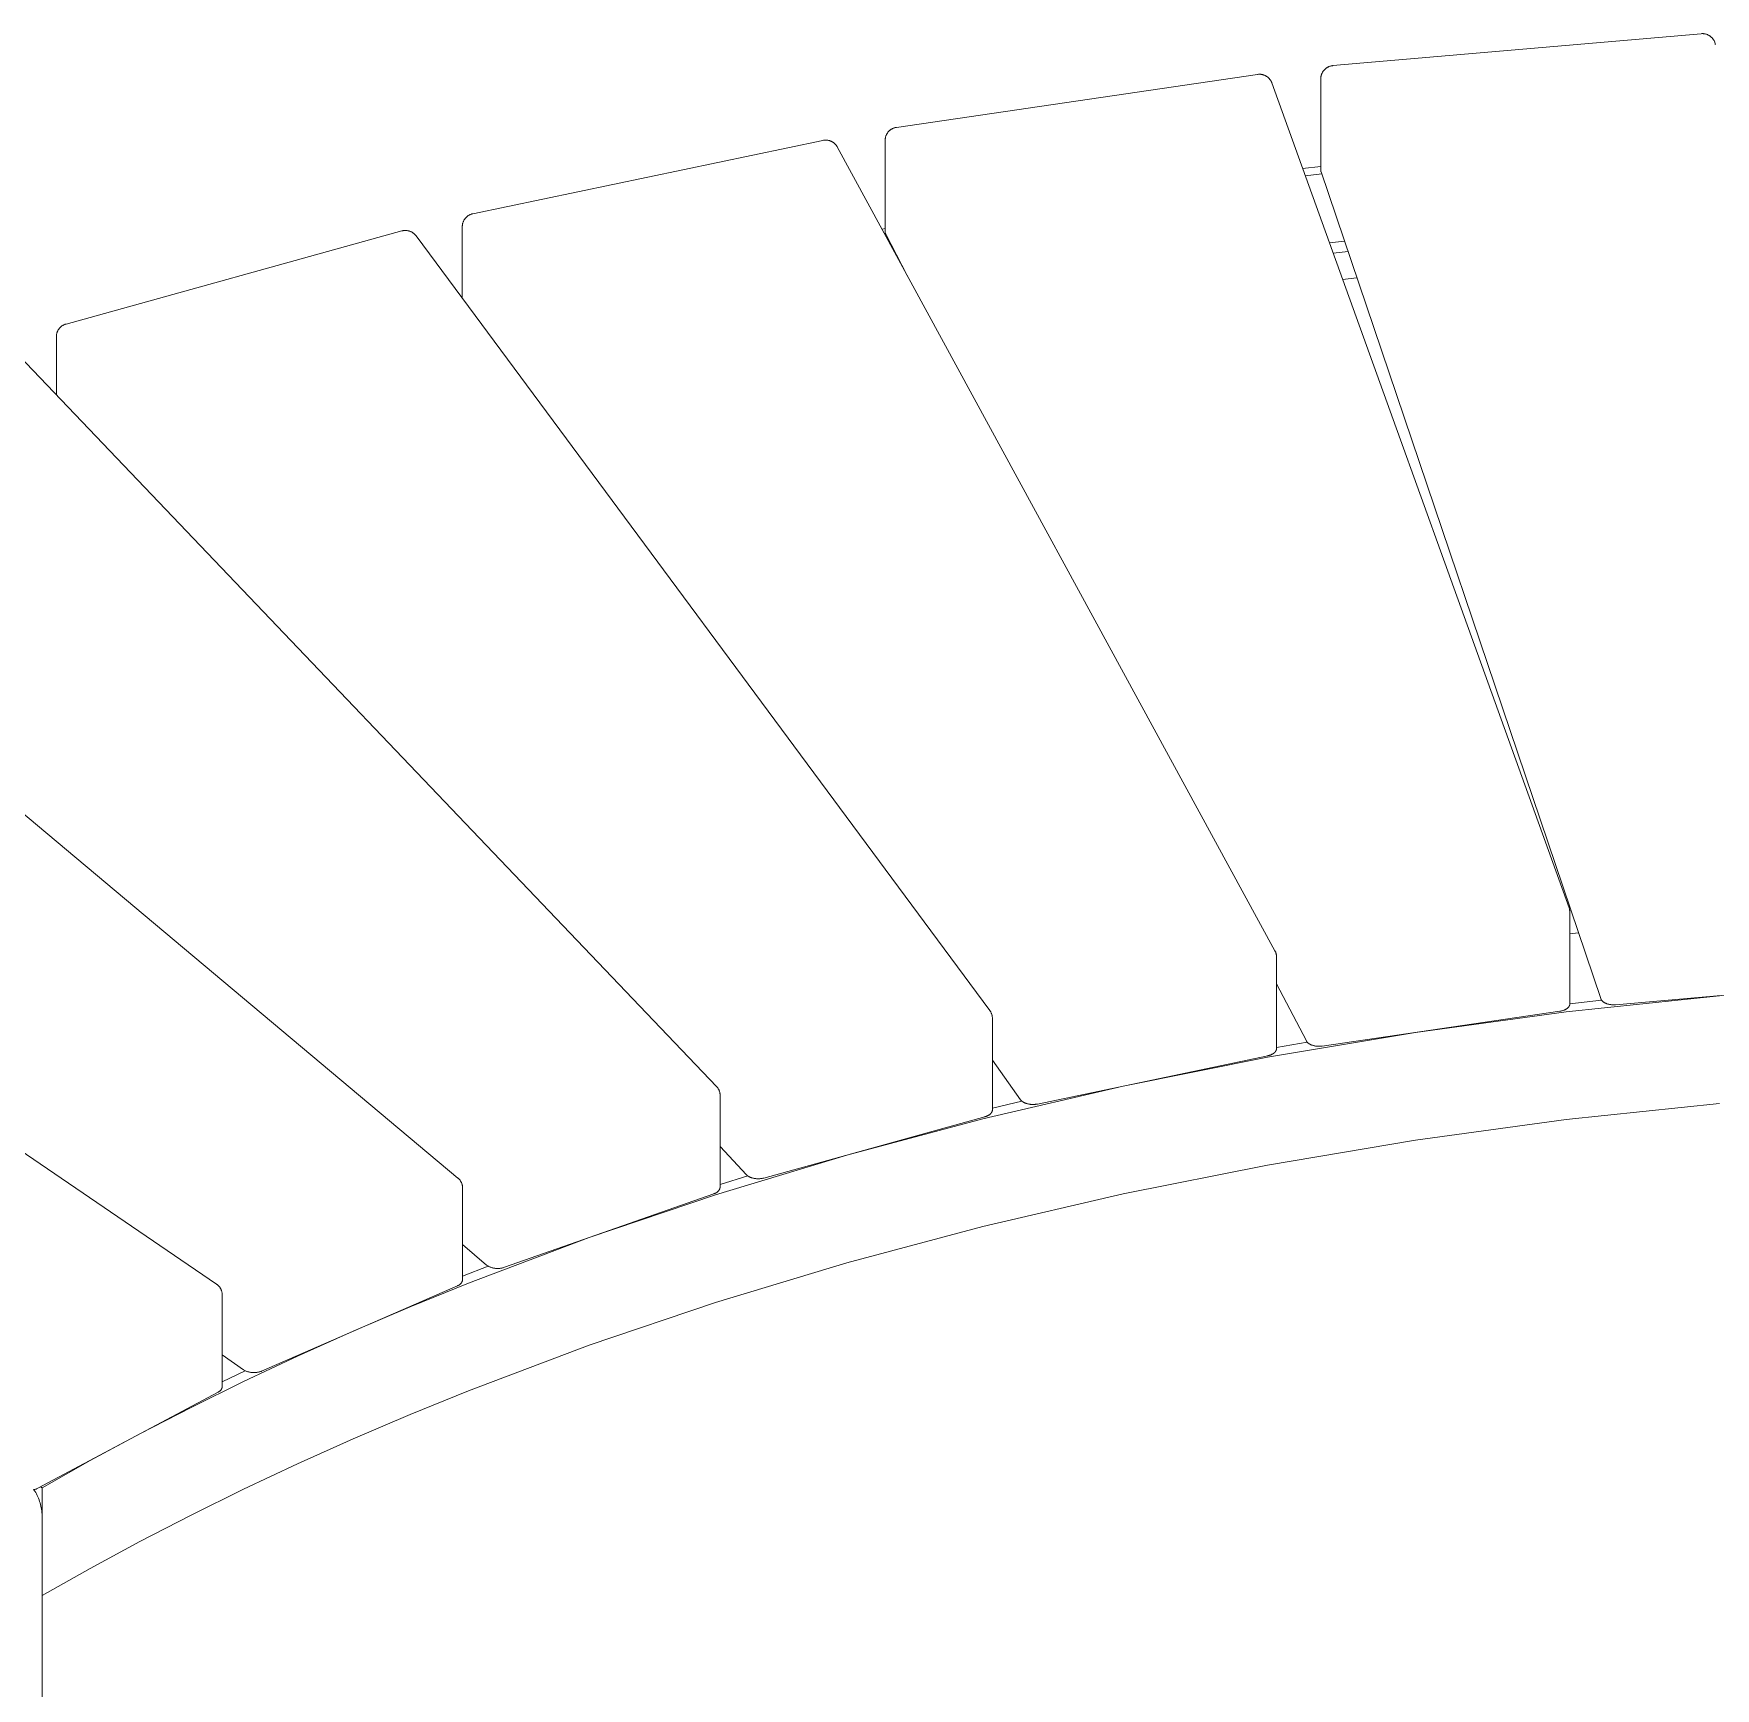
# Model space of a CAD drawing. Header units: millimetres. Extents: x -111 to 4919, y -143 to 3304.
# Drawn here: x 3090 to 3600, y 1661 to 2163 of the extents above; entities that cross this region are included whole.
import ezdxf

# ---------------------------------------------------------------- set-up
doc = ezdxf.new("R2010")
doc.units = ezdxf.units.MM
doc.layers.add('ZANO_R', color=7, linetype='Continuous', lineweight=0)

msp = doc.modelspace()

# ---------------------------------------------------------------- linework, layer by layer
at = {"layer": 'ZANO_R'}
for p, q in [((3484.13, 2152.91), (3595.81, 2162.6)), ((3595.81, 2162.6), (3595.94, 2162.61)), ((3595.94, 2162.61), (3596.08, 2162.62)), ((3596.08, 2162.62), (3596.22, 2162.62)), ((3596.22, 2162.62), (3596.36, 2162.61)), ((3596.36, 2162.61), (3596.49, 2162.6)), ((3596.49, 2162.6), (3596.63, 2162.59)), ((3596.63, 2162.59), (3596.76, 2162.57)), ((3596.76, 2162.57), (3596.9, 2162.55)), ((3596.9, 2162.55), (3597.03, 2162.52)), ((3597.03, 2162.52), (3597.17, 2162.49)), ((3597.17, 2162.49), (3597.3, 2162.45)), ((3597.3, 2162.45), (3597.43, 2162.41)), ((3597.43, 2162.41), (3597.56, 2162.37)), ((3597.56, 2162.37), (3597.68, 2162.32)), ((3597.68, 2162.32), (3597.81, 2162.26)), ((3597.81, 2162.26), (3597.93, 2162.2)), ((3597.93, 2162.2), (3598.05, 2162.14)), ((3598.05, 2162.14), (3598.17, 2162.07)), ((3598.17, 2162.07), (3598.29, 2162)), ((3598.29, 2162), (3598.41, 2161.93)), ((3598.41, 2161.93), (3598.52, 2161.85)), ((3598.52, 2161.85), (3598.63, 2161.76)), ((3598.63, 2161.76), (3598.73, 2161.68)), ((3598.73, 2161.68), (3598.84, 2161.59)), ((3598.84, 2161.59), (3598.94, 2161.49)), ((3598.94, 2161.49), (3599.03, 2161.4)), ((3599.03, 2161.4), (3599.13, 2161.3)), ((3599.13, 2161.3), (3599.22, 2161.19)), ((3599.22, 2161.19), (3599.3, 2161.09)), ((3599.3, 2161.09), (3599.38, 2160.98)), ((3599.38, 2160.98), (3599.46, 2160.87)), ((3599.46, 2160.87), (3599.54, 2160.75)), ((3599.54, 2160.75), (3599.61, 2160.64)), ((3599.61, 2160.64), (3599.68, 2160.52)), ((3599.68, 2160.52), (3599.74, 2160.4)), ((3599.74, 2160.4), (3599.8, 2160.27)), ((3599.8, 2160.27), (3599.85, 2160.15)), ((3599.85, 2160.15), (3599.9, 2160.02)), ((3599.9, 2160.02), (3599.95, 2159.89)), ((3599.95, 2159.89), (3599.99, 2159.76)), ((3599.99, 2159.76), (3600.03, 2159.63)), ((3600.03, 2159.63), (3600.05, 2159.53)), ((3600.05, 2159.53), (3600.07, 2159.44)), ((3600.07, 2159.44), (3600.09, 2159.34)), ((3481.22, 2151.25), (3481.3, 2151.36)), ((3481.3, 2151.36), (3481.39, 2151.47)), ((3481.39, 2151.47), (3481.48, 2151.58)), ((3481.48, 2151.58), (3481.57, 2151.68)), ((3481.57, 2151.68), (3481.67, 2151.78)), ((3481.67, 2151.78), (3481.77, 2151.87)), ((3481.77, 2151.87), (3481.87, 2151.96)), ((3481.87, 2151.96), (3481.98, 2152.05)), ((3481.98, 2152.05), (3482.09, 2152.14)), ((3482.09, 2152.14), (3482.2, 2152.22)), ((3482.2, 2152.22), (3482.31, 2152.29)), ((3482.31, 2152.29), (3482.43, 2152.37)), ((3482.43, 2152.37), (3482.55, 2152.43)), ((3482.55, 2152.43), (3482.67, 2152.5)), ((3482.67, 2152.5), (3482.8, 2152.56)), ((3482.8, 2152.56), (3482.92, 2152.61)), ((3482.92, 2152.61), (3483.05, 2152.66)), ((3483.05, 2152.66), (3483.18, 2152.71)), ((3483.18, 2152.71), (3483.31, 2152.75)), ((3483.31, 2152.75), (3483.45, 2152.79)), ((3483.45, 2152.79), (3483.58, 2152.82)), ((3483.58, 2152.82), (3483.72, 2152.85)), ((3483.72, 2152.85), (3483.85, 2152.88)), ((3483.85, 2152.88), (3483.99, 2152.9)), ((3483.99, 2152.9), (3484.13, 2152.91)), ((3351.84, 2134.2), (3461.31, 2150.25)), ((3461.31, 2150.25), (3461.44, 2150.27)), ((3461.44, 2150.27), (3461.58, 2150.28)), ((3461.58, 2150.28), (3461.71, 2150.29)), ((3461.71, 2150.29), (3461.85, 2150.3)), ((3461.85, 2150.3), (3461.99, 2150.29)), ((3461.99, 2150.29), (3462.13, 2150.29)), ((3462.13, 2150.29), (3462.26, 2150.28)), ((3462.26, 2150.28), (3462.4, 2150.26)), ((3462.4, 2150.26), (3462.53, 2150.24)), ((3462.53, 2150.24), (3462.67, 2150.22)), ((3462.67, 2150.22), (3462.8, 2150.19)), ((3462.8, 2150.19), (3462.94, 2150.16)), ((3462.94, 2150.16), (3463.07, 2150.12)), ((3463.07, 2150.12), (3463.2, 2150.07)), ((3463.2, 2150.07), (3463.33, 2150.03)), ((3463.33, 2150.03), (3463.45, 2149.98)), ((3463.45, 2149.98), (3463.58, 2149.92)), ((3463.58, 2149.92), (3463.7, 2149.86)), ((3463.7, 2149.86), (3463.82, 2149.8)), ((3463.82, 2149.8), (3463.94, 2149.73)), ((3463.94, 2149.73), (3464.06, 2149.65)), ((3464.06, 2149.65), (3464.17, 2149.58)), ((3464.17, 2149.58), (3464.28, 2149.5)), ((3464.28, 2149.5), (3464.39, 2149.41)), ((3464.39, 2149.41), (3464.5, 2149.33)), ((3464.5, 2149.33), (3464.6, 2149.24)), ((3464.6, 2149.24), (3464.7, 2149.14)), ((3464.7, 2149.14), (3464.79, 2149.04)), ((3464.79, 2149.04), (3464.89, 2148.94)), ((3464.89, 2148.94), (3464.97, 2148.84)), ((3464.97, 2148.84), (3465.06, 2148.73)), ((3465.06, 2148.73), (3465.14, 2148.62)), ((3465.14, 2148.62), (3465.22, 2148.51)), ((3465.22, 2148.51), (3465.29, 2148.39)), ((3465.29, 2148.39), (3465.36, 2148.27)), ((3465.36, 2148.27), (3465.43, 2148.15)), ((3465.43, 2148.15), (3465.49, 2148.03)), ((3465.49, 2148.03), (3465.55, 2147.91)), ((3465.55, 2147.91), (3465.6, 2147.78)), ((3465.6, 2147.78), (3465.65, 2147.65)), ((3465.65, 2147.65), (3555.74, 1897.57)), ((3480.47, 2149.06), (3480.48, 2149.2)), ((3480.47, 2148.93), (3480.47, 2149.06)), ((3480.47, 2121.16), (3480.47, 2148.93)), ((3480.48, 2149.2), (3480.49, 2149.34)), ((3480.49, 2149.34), (3480.51, 2149.48)), ((3480.51, 2149.48), (3480.53, 2149.61)), ((3480.53, 2149.61), (3480.56, 2149.75)), ((3480.56, 2149.75), (3480.59, 2149.88)), ((3480.59, 2149.88), (3480.62, 2150.02)), ((3480.62, 2150.02), (3480.66, 2150.15)), ((3480.66, 2150.15), (3480.71, 2150.28)), ((3480.71, 2150.28), (3480.76, 2150.41)), ((3480.76, 2150.41), (3480.81, 2150.53)), ((3480.81, 2150.53), (3480.87, 2150.66)), ((3480.87, 2150.66), (3480.93, 2150.78)), ((3480.93, 2150.78), (3481, 2150.9)), ((3481, 2150.9), (3481.07, 2151.02)), ((3481.07, 2151.02), (3481.14, 2151.14)), ((3481.14, 2151.14), (3481.22, 2151.25)), ((3348.46, 2130.8), (3348.48, 2130.94)), ((3348.48, 2130.94), (3348.51, 2131.07)), ((3348.51, 2131.07), (3348.54, 2131.21)), ((3348.54, 2131.21), (3348.58, 2131.34)), ((3348.58, 2131.34), (3348.62, 2131.48)), ((3348.62, 2131.48), (3348.66, 2131.61)), ((3348.66, 2131.61), (3348.71, 2131.74)), ((3348.71, 2131.74), (3348.77, 2131.87)), ((3348.77, 2131.87), (3348.82, 2131.99)), ((3348.82, 2131.99), (3348.89, 2132.12)), ((3348.89, 2132.12), (3348.95, 2132.24)), ((3348.95, 2132.24), (3349.03, 2132.36)), ((3349.03, 2132.36), (3349.1, 2132.47)), ((3349.1, 2132.47), (3349.18, 2132.59)), ((3349.18, 2132.59), (3349.26, 2132.7)), ((3349.26, 2132.7), (3349.35, 2132.81)), ((3349.35, 2132.81), (3349.44, 2132.91)), ((3349.44, 2132.91), (3349.54, 2133.01)), ((3349.54, 2133.01), (3349.63, 2133.11)), ((3349.63, 2133.11), (3349.74, 2133.21)), ((3349.74, 2133.21), (3349.84, 2133.3)), ((3349.84, 2133.3), (3349.95, 2133.39)), ((3349.95, 2133.39), (3350.06, 2133.47)), ((3350.06, 2133.47), (3350.17, 2133.55)), ((3350.17, 2133.55), (3350.29, 2133.63)), ((3350.29, 2133.63), (3350.41, 2133.7)), ((3350.41, 2133.7), (3350.53, 2133.77)), ((3350.53, 2133.77), (3350.65, 2133.83)), ((3350.65, 2133.83), (3350.78, 2133.89)), ((3350.78, 2133.89), (3350.91, 2133.95)), ((3350.91, 2133.95), (3351.04, 2134)), ((3351.04, 2134), (3351.17, 2134.04)), ((3351.17, 2134.04), (3351.3, 2134.08)), ((3351.3, 2134.08), (3351.43, 2134.12)), ((3351.43, 2134.12), (3351.57, 2134.15)), ((3351.57, 2134.15), (3351.71, 2134.18)), ((3351.71, 2134.18), (3351.84, 2134.2)), ((3223.42, 2108), (3329.58, 2130.25)), ((3329.58, 2130.25), (3329.72, 2130.28)), ((3329.72, 2130.28), (3329.85, 2130.3)), ((3329.85, 2130.3), (3329.99, 2130.31)), ((3329.99, 2130.31), (3330.13, 2130.32)), ((3330.13, 2130.32), (3330.27, 2130.33)), ((3330.27, 2130.33), (3330.41, 2130.33)), ((3330.41, 2130.33), (3330.55, 2130.33)), ((3330.55, 2130.33), (3330.69, 2130.32)), ((3330.69, 2130.32), (3330.82, 2130.31)), ((3330.82, 2130.31), (3330.96, 2130.29)), ((3330.96, 2130.29), (3331.1, 2130.27)), ((3331.1, 2130.27), (3331.24, 2130.25)), ((3331.24, 2130.25), (3331.37, 2130.21)), ((3331.37, 2130.21), (3331.51, 2130.18)), ((3331.51, 2130.18), (3331.64, 2130.14)), ((3331.64, 2130.14), (3331.77, 2130.09)), ((3331.77, 2130.09), (3331.9, 2130.04)), ((3331.9, 2130.04), (3332.03, 2129.99)), ((3332.03, 2129.99), (3332.15, 2129.93)), ((3332.15, 2129.93), (3332.28, 2129.87)), ((3332.28, 2129.87), (3332.4, 2129.8)), ((3332.4, 2129.8), (3332.52, 2129.73)), ((3332.52, 2129.73), (3332.63, 2129.65)), ((3332.63, 2129.65), (3332.75, 2129.57)), ((3332.75, 2129.57), (3332.86, 2129.49)), ((3332.86, 2129.49), (3332.97, 2129.4)), ((3332.97, 2129.4), (3333.07, 2129.31)), ((3333.07, 2129.31), (3333.17, 2129.22)), ((3333.17, 2129.22), (3333.27, 2129.12)), ((3333.27, 2129.12), (3333.37, 2129.02)), ((3333.37, 2129.02), (3333.46, 2128.91)), ((3333.46, 2128.91), (3333.55, 2128.8)), ((3333.55, 2128.8), (3333.63, 2128.69)), ((3333.63, 2128.69), (3333.71, 2128.58)), ((3333.71, 2128.58), (3333.79, 2128.46)), ((3333.79, 2128.46), (3333.85, 2128.36)), ((3333.85, 2128.36), (3333.91, 2128.25)), ((3333.91, 2128.25), (3466.58, 1884.57)), ((3348.42, 2130.25), (3348.43, 2130.38)), ((3348.42, 2102.48), (3348.42, 2130.25)), ((3348.43, 2130.52), (3348.44, 2130.66)), ((3348.43, 2130.38), (3348.43, 2130.52)), ((3348.44, 2130.66), (3348.46, 2130.8)), ((3474.98, 2121.76), (3480.47, 2122.38)), ((3480.47, 2121.12), (3480.47, 2121.16)), ((3480.47, 2121.08), (3480.47, 2121.12)), ((3480.48, 2121.03), (3480.47, 2121.08)), ((3480.48, 2120.99), (3480.48, 2121.03)), ((3480.49, 2120.95), (3480.48, 2120.99)), ((3480.5, 2120.91), (3480.49, 2120.95)), ((3480.51, 2120.86), (3480.5, 2120.91)), ((3480.52, 2120.82), (3480.51, 2120.86)), ((3480.52, 2120.82), (3480.53, 2120.79)), ((3480.53, 2120.79), (3480.54, 2120.75)), ((3480.54, 2120.75), (3480.55, 2120.72)), ((3565.34, 1870.03), (3480.55, 2120.72)), ((3475.79, 2119.49), (3480.77, 2120.06)), ((3220.43, 2105.29), (3220.47, 2105.42)), ((3220.47, 2105.42), (3220.52, 2105.55)), ((3220.52, 2105.55), (3220.57, 2105.68)), ((3220.57, 2105.68), (3220.63, 2105.8)), ((3220.63, 2105.8), (3220.69, 2105.92)), ((3220.69, 2105.92), (3220.75, 2106.04)), ((3220.75, 2106.04), (3220.82, 2106.16)), ((3220.82, 2106.16), (3220.89, 2106.28)), ((3220.89, 2106.28), (3220.97, 2106.39)), ((3220.97, 2106.39), (3221.05, 2106.5)), ((3221.05, 2106.5), (3221.14, 2106.61)), ((3221.14, 2106.61), (3221.22, 2106.71)), ((3221.22, 2106.71), (3221.31, 2106.81)), ((3221.31, 2106.81), (3221.41, 2106.91)), ((3221.41, 2106.91), (3221.51, 2107.01)), ((3221.51, 2107.01), (3221.61, 2107.1)), ((3221.61, 2107.1), (3221.71, 2107.19)), ((3221.71, 2107.19), (3221.82, 2107.27)), ((3221.82, 2107.27), (3221.93, 2107.35)), ((3221.93, 2107.35), (3222.04, 2107.43)), ((3222.04, 2107.43), (3222.16, 2107.5)), ((3222.16, 2107.5), (3222.28, 2107.57)), ((3222.28, 2107.57), (3222.39, 2107.64)), ((3222.39, 2107.64), (3222.52, 2107.7)), ((3222.52, 2107.7), (3222.64, 2107.75)), ((3222.64, 2107.75), (3222.77, 2107.81)), ((3222.77, 2107.81), (3222.89, 2107.85)), ((3222.89, 2107.85), (3223.02, 2107.9)), ((3223.02, 2107.9), (3223.15, 2107.94)), ((3223.15, 2107.94), (3223.29, 2107.97)), ((3223.29, 2107.97), (3223.42, 2108)), ((3100.12, 2074.56), (3201.93, 2102.79)), ((3201.93, 2102.79), (3202.07, 2102.82)), ((3202.07, 2102.82), (3202.2, 2102.85)), ((3202.2, 2102.85), (3202.34, 2102.88)), ((3202.34, 2102.88), (3202.48, 2102.9)), ((3202.48, 2102.9), (3202.61, 2102.91)), ((3202.61, 2102.91), (3202.75, 2102.92)), ((3202.75, 2102.92), (3202.89, 2102.93)), ((3202.89, 2102.93), (3203.03, 2102.93)), ((3203.03, 2102.93), (3203.17, 2102.93)), ((3203.17, 2102.93), (3203.31, 2102.92)), ((3203.31, 2102.92), (3203.45, 2102.91)), ((3203.45, 2102.91), (3203.58, 2102.89)), ((3203.58, 2102.89), (3203.72, 2102.87)), ((3203.72, 2102.87), (3203.86, 2102.84)), ((3203.86, 2102.84), (3203.99, 2102.81)), ((3203.99, 2102.81), (3204.13, 2102.77)), ((3204.13, 2102.77), (3204.26, 2102.73)), ((3204.26, 2102.73), (3204.39, 2102.68)), ((3204.39, 2102.68), (3204.52, 2102.63)), ((3204.52, 2102.63), (3204.65, 2102.58)), ((3204.65, 2102.58), (3204.77, 2102.52)), ((3204.77, 2102.52), (3204.9, 2102.45)), ((3204.9, 2102.45), (3205.02, 2102.38)), ((3205.02, 2102.38), (3205.14, 2102.31)), ((3205.14, 2102.31), (3205.25, 2102.24)), ((3205.25, 2102.24), (3205.37, 2102.15)), ((3205.37, 2102.15), (3205.48, 2102.07)), ((3205.48, 2102.07), (3205.59, 2101.98)), ((3205.59, 2101.98), (3205.69, 2101.89)), ((3205.69, 2101.89), (3205.79, 2101.8)), ((3205.79, 2101.8), (3205.89, 2101.7)), ((3205.89, 2101.7), (3205.98, 2101.59)), ((3205.98, 2101.59), (3206.08, 2101.49)), ((3206.08, 2101.49), (3206.15, 2101.4)), ((3206.15, 2101.4), (3206.21, 2101.31)), ((3206.21, 2101.31), (3380.15, 1866.45)), ((3220.24, 2104.22), (3220.25, 2104.36)), ((3220.24, 2104.09), (3220.24, 2104.22)), ((3220.24, 2082.37), (3220.24, 2104.09)), ((3220.25, 2104.36), (3220.26, 2104.49)), ((3220.26, 2104.49), (3220.28, 2104.63)), ((3220.28, 2104.63), (3220.3, 2104.76)), ((3220.3, 2104.76), (3220.32, 2104.9)), ((3220.32, 2104.9), (3220.35, 2105.03)), ((3220.35, 2105.03), (3220.39, 2105.16)), ((3220.39, 2105.16), (3220.43, 2105.29)), ((3347.48, 2103.34), (3348.42, 2103.5)), ((3348.42, 2102.44), (3348.42, 2102.48)), ((3348.43, 2102.39), (3348.42, 2102.44)), ((3348.43, 2102.34), (3348.43, 2102.39)), ((3348.44, 2102.29), (3348.43, 2102.34)), ((3348.44, 2102.24), (3348.44, 2102.29)), ((3348.45, 2102.19), (3348.44, 2102.24)), ((3348.47, 2102.15), (3348.45, 2102.19)), ((3348.48, 2102.1), (3348.47, 2102.15)), ((3348.49, 2102.05), (3348.48, 2102.1)), ((3348.51, 2102.01), (3348.49, 2102.05)), ((3348.53, 2101.96), (3348.51, 2102.01)), ((3348.55, 2101.92), (3348.53, 2101.96)), ((3348.55, 2101.92), (3348.57, 2101.87)), ((3348.57, 2101.87), (3348.59, 2101.82)), ((3355.12, 2089.3), (3348.59, 2101.82)), ((3348.68, 2101.13), (3348.93, 2101.18)), ((3483.12, 2099.14), (3487.67, 2099.66)), ((3484.25, 2096.01), (3488.73, 2096.52)), ((3491.42, 2088.58), (3487.1, 2088.11)), ((3097.19, 2070.84), (3097.2, 2070.98)), ((3097.19, 2070.71), (3097.19, 2070.84)), ((3097.19, 2053.12), (3097.19, 2070.71)), ((3097.2, 2070.98), (3097.21, 2071.12)), ((3097.21, 2071.12), (3097.23, 2071.25)), ((3097.23, 2071.25), (3097.25, 2071.39)), ((3097.25, 2071.39), (3097.28, 2071.52)), ((3097.28, 2071.52), (3097.31, 2071.65)), ((3097.31, 2071.65), (3097.34, 2071.79)), ((3097.34, 2071.79), (3097.38, 2071.92)), ((3097.38, 2071.92), (3097.42, 2072.05)), ((3097.42, 2072.05), (3097.47, 2072.18)), ((3097.47, 2072.18), (3097.52, 2072.3)), ((3097.52, 2072.3), (3097.58, 2072.43)), ((3097.58, 2072.43), (3097.64, 2072.55)), ((3097.64, 2072.55), (3097.71, 2072.67)), ((3097.71, 2072.67), (3097.78, 2072.79)), ((3097.78, 2072.79), (3097.85, 2072.9)), ((3097.85, 2072.9), (3097.93, 2073.02)), ((3097.93, 2073.02), (3098.01, 2073.13)), ((3098.01, 2073.13), (3098.09, 2073.23)), ((3098.09, 2073.23), (3098.18, 2073.34)), ((3098.18, 2073.34), (3098.27, 2073.44)), ((3098.27, 2073.44), (3098.37, 2073.54)), ((3098.37, 2073.54), (3098.47, 2073.63)), ((3098.47, 2073.63), (3098.57, 2073.73)), ((3098.57, 2073.73), (3098.67, 2073.81)), ((3098.67, 2073.81), (3098.78, 2073.9)), ((3098.78, 2073.9), (3098.89, 2073.98)), ((3098.89, 2073.98), (3099, 2074.06)), ((3099, 2074.06), (3099.12, 2074.13)), ((3099.12, 2074.13), (3099.24, 2074.2)), ((3099.24, 2074.2), (3099.36, 2074.26)), ((3099.36, 2074.26), (3099.48, 2074.32)), ((3099.48, 2074.32), (3099.61, 2074.38)), ((3099.61, 2074.38), (3099.73, 2074.43)), ((3099.73, 2074.43), (3099.86, 2074.48)), ((3099.86, 2074.48), (3099.99, 2074.52)), ((3099.99, 2074.52), (3100.12, 2074.56)), ((3083.84, 2067.12), (3297.31, 1843.39)), ((2968.01, 2026.02), (3218.92, 1815.64)), ((2859.88, 1978.44), (3145.74, 1783.49)), ((3555.74, 1897.57), (3555.79, 1897.44)), ((3555.79, 1897.44), (3555.83, 1897.31)), ((3555.83, 1897.31), (3555.86, 1897.18)), ((3555.86, 1897.18), (3555.9, 1897.04)), ((3555.9, 1897.04), (3555.92, 1896.9)), ((3555.92, 1896.9), (3555.94, 1896.77)), ((3555.94, 1896.77), (3555.96, 1896.63)), ((3555.96, 1896.63), (3555.97, 1896.49)), ((3555.97, 1896.49), (3555.98, 1896.35)), ((3555.98, 1896.35), (3555.98, 1896.22)), ((3555.98, 1896.22), (3555.98, 1868.46)), ((3558.58, 1890), (3555.98, 1889.71)), ((3466.58, 1884.57), (3466.65, 1884.45)), ((3466.65, 1884.45), (3466.7, 1884.33)), ((3466.7, 1884.33), (3466.76, 1884.21)), ((3466.76, 1884.21), (3466.81, 1884.09)), ((3466.81, 1884.09), (3466.85, 1883.96)), ((3466.85, 1883.96), (3466.89, 1883.84)), ((3466.89, 1883.84), (3466.93, 1883.71)), ((3466.93, 1883.71), (3466.96, 1883.58)), ((3466.96, 1883.58), (3466.99, 1883.45)), ((3466.99, 1883.45), (3467.02, 1883.32)), ((3467.02, 1883.32), (3467.04, 1883.19)), ((3467.04, 1883.19), (3467.05, 1883.06)), ((3467.05, 1883.06), (3467.06, 1882.92)), ((3467.06, 1882.92), (3467.07, 1882.79)), ((3467.07, 1882.79), (3467.07, 1882.66)), ((3467.07, 1882.66), (3467.07, 1854.9)), ((3476.1, 1857.22), (3467.07, 1874.54)), ((3643.38, 1874.57), (3569.86, 1868.18)), ((3380.15, 1866.45), (3380.23, 1866.34)), ((3380.23, 1866.34), (3380.3, 1866.23)), ((3380.3, 1866.23), (3380.37, 1866.11)), ((3380.37, 1866.11), (3380.44, 1866)), ((3380.44, 1866), (3380.5, 1865.88)), ((3380.5, 1865.88), (3380.56, 1865.76)), ((3552.97, 1866.22), (3480.91, 1855.65)), ((3509.15, 1859.77), (3554.88, 1866.01)), ((3552.97, 1866.22), (3553.11, 1866.24)), ((3553.11, 1866.24), (3553.25, 1866.27)), ((3553.25, 1866.27), (3553.4, 1866.3)), ((3553.4, 1866.3), (3553.54, 1866.33)), ((3553.54, 1866.33), (3553.69, 1866.37)), ((3553.69, 1866.37), (3553.83, 1866.41)), ((3553.83, 1866.41), (3553.97, 1866.45)), ((3553.97, 1866.45), (3554.11, 1866.5)), ((3554.11, 1866.5), (3554.25, 1866.55)), ((3554.25, 1866.55), (3554.38, 1866.61)), ((3554.38, 1866.61), (3554.51, 1866.67)), ((3554.51, 1866.67), (3554.64, 1866.73)), ((3554.64, 1866.73), (3554.7, 1866.76)), ((3554.7, 1866.76), (3554.76, 1866.8)), ((3554.76, 1866.8), (3554.82, 1866.83)), ((3554.82, 1866.83), (3554.88, 1866.87)), ((3554.88, 1866.01), (3601.35, 1870.91)), ((3554.88, 1866.87), (3554.94, 1866.9)), ((3554.94, 1866.9), (3555, 1866.94)), ((3555, 1866.94), (3555.05, 1866.98)), ((3555.05, 1866.98), (3555.11, 1867.02)), ((3555.11, 1867.02), (3555.16, 1867.05)), ((3555.16, 1867.05), (3555.21, 1867.09)), ((3555.21, 1867.09), (3555.26, 1867.13)), ((3555.26, 1867.13), (3555.31, 1867.18)), ((3555.31, 1867.18), (3555.36, 1867.22)), ((3555.36, 1867.22), (3555.4, 1867.26)), ((3555.4, 1867.26), (3555.45, 1867.3)), ((3555.45, 1867.3), (3555.49, 1867.35)), ((3555.49, 1867.35), (3555.53, 1867.39)), ((3555.53, 1867.39), (3555.57, 1867.43)), ((3555.57, 1867.43), (3555.61, 1867.48)), ((3555.61, 1867.48), (3555.64, 1867.52)), ((3555.64, 1867.52), (3555.67, 1867.57)), ((3555.67, 1867.57), (3555.71, 1867.61)), ((3555.71, 1867.61), (3555.74, 1867.66)), ((3555.74, 1867.66), (3555.76, 1867.71)), ((3555.76, 1867.71), (3555.79, 1867.75)), ((3555.79, 1867.75), (3555.82, 1867.8)), ((3555.82, 1867.8), (3555.84, 1867.85)), ((3555.84, 1867.85), (3555.86, 1867.89)), ((3555.86, 1867.89), (3555.88, 1867.94)), ((3555.88, 1867.94), (3555.9, 1867.99)), ((3555.9, 1867.99), (3555.91, 1868.04)), ((3555.91, 1868.04), (3555.93, 1868.08)), ((3555.93, 1868.08), (3555.94, 1868.13)), ((3555.94, 1868.13), (3555.95, 1868.18)), ((3555.95, 1868.18), (3555.96, 1868.22)), ((3555.96, 1868.22), (3555.97, 1868.27)), ((3555.97, 1868.32), (3555.98, 1868.36)), ((3555.97, 1868.27), (3555.97, 1868.32)), ((3555.98, 1868.5), (3565.55, 1869.61)), ((3555.98, 1868.41), (3555.98, 1868.46)), ((3555.98, 1868.36), (3555.98, 1868.41)), ((3565.34, 1870.03), (3565.36, 1869.98)), ((3565.36, 1869.98), (3565.38, 1869.93)), ((3565.38, 1869.93), (3565.4, 1869.88)), ((3565.4, 1869.88), (3565.43, 1869.83)), ((3565.43, 1869.83), (3565.45, 1869.78)), ((3565.45, 1869.78), (3565.48, 1869.73)), ((3565.48, 1869.73), (3565.51, 1869.68)), ((3565.51, 1869.68), (3565.54, 1869.63)), ((3565.54, 1869.63), (3565.58, 1869.58)), ((3565.58, 1869.58), (3565.61, 1869.53)), ((3565.61, 1869.53), (3565.65, 1869.48)), ((3565.65, 1869.48), (3565.69, 1869.43)), ((3565.69, 1869.43), (3565.74, 1869.38)), ((3565.74, 1869.38), (3565.78, 1869.34)), ((3565.78, 1869.34), (3565.83, 1869.29)), ((3565.83, 1869.29), (3565.88, 1869.24)), ((3565.88, 1869.24), (3565.93, 1869.19)), ((3565.93, 1869.19), (3565.99, 1869.15)), ((3565.99, 1869.15), (3566.04, 1869.1)), ((3566.04, 1869.1), (3566.1, 1869.06)), ((3566.1, 1869.06), (3566.16, 1869.01)), ((3566.16, 1869.01), (3566.23, 1868.97)), ((3566.23, 1868.97), (3566.29, 1868.93)), ((3566.29, 1868.93), (3566.36, 1868.88)), ((3566.36, 1868.88), (3566.43, 1868.84)), ((3566.43, 1868.84), (3566.5, 1868.8)), ((3566.5, 1868.8), (3566.57, 1868.76)), ((3566.57, 1868.76), (3566.65, 1868.72)), ((3566.65, 1868.72), (3566.72, 1868.69)), ((3566.72, 1868.69), (3566.8, 1868.65)), ((3566.8, 1868.65), (3566.88, 1868.61)), ((3566.88, 1868.61), (3566.96, 1868.58)), ((3566.96, 1868.58), (3567.05, 1868.55)), ((3567.05, 1868.55), (3567.13, 1868.52)), ((3567.13, 1868.52), (3567.21, 1868.49)), ((3567.21, 1868.49), (3567.3, 1868.46)), ((3567.3, 1868.46), (3567.48, 1868.4)), ((3567.48, 1868.4), (3567.66, 1868.35)), ((3567.66, 1868.35), (3567.84, 1868.31)), ((3567.84, 1868.31), (3568.03, 1868.27)), ((3568.03, 1868.27), (3568.21, 1868.24)), ((3568.21, 1868.24), (3568.4, 1868.21)), ((3568.4, 1868.21), (3568.59, 1868.19)), ((3568.59, 1868.19), (3568.78, 1868.18)), ((3568.78, 1868.18), (3568.97, 1868.17)), ((3568.97, 1868.17), (3569.15, 1868.16)), ((3569.15, 1868.16), (3569.33, 1868.16)), ((3569.33, 1868.16), (3569.51, 1868.16)), ((3569.51, 1868.16), (3569.69, 1868.17)), ((3569.69, 1868.17), (3569.86, 1868.18)), ((3380.56, 1865.76), (3380.61, 1865.63)), ((3380.61, 1865.63), (3380.66, 1865.51)), ((3380.66, 1865.51), (3380.71, 1865.38)), ((3380.71, 1865.38), (3380.75, 1865.26)), ((3380.75, 1865.26), (3380.79, 1865.13)), ((3380.79, 1865.13), (3380.82, 1865)), ((3380.82, 1865), (3380.85, 1864.87)), ((3380.85, 1864.87), (3380.88, 1864.73)), ((3380.88, 1864.73), (3380.9, 1864.6)), ((3380.9, 1864.6), (3380.91, 1864.47)), ((3380.91, 1864.47), (3380.92, 1864.34)), ((3380.92, 1864.34), (3380.93, 1864.2)), ((3380.93, 1864.2), (3380.93, 1864.07)), ((3380.93, 1864.07), (3380.93, 1836.31)), ((3464.33, 1852.25), (3509.15, 1859.77)), ((3467.07, 1855.17), (3476.38, 1856.83)), ((3476.1, 1857.22), (3476.12, 1857.18)), ((3476.12, 1857.18), (3476.15, 1857.13)), ((3476.15, 1857.13), (3476.18, 1857.08)), ((3476.18, 1857.08), (3476.21, 1857.03)), ((3476.21, 1857.03), (3476.25, 1856.99)), ((3476.25, 1856.99), (3476.28, 1856.94)), ((3476.28, 1856.94), (3476.32, 1856.89)), ((3476.32, 1856.89), (3476.36, 1856.84)), ((3476.36, 1856.84), (3476.41, 1856.8)), ((3476.41, 1856.8), (3476.45, 1856.75)), ((3476.45, 1856.75), (3476.5, 1856.7)), ((3476.5, 1856.7), (3476.55, 1856.66)), ((3476.55, 1856.66), (3476.6, 1856.61)), ((3476.6, 1856.61), (3476.65, 1856.56)), ((3476.65, 1856.56), (3476.71, 1856.52)), ((3476.71, 1856.52), (3476.77, 1856.47)), ((3476.77, 1856.47), (3476.83, 1856.43)), ((3476.83, 1856.43), (3476.89, 1856.39)), ((3476.89, 1856.39), (3476.95, 1856.35)), ((3476.95, 1856.35), (3477.02, 1856.3)), ((3477.02, 1856.3), (3477.09, 1856.26)), ((3477.09, 1856.26), (3477.16, 1856.22)), ((3477.16, 1856.22), (3477.23, 1856.18)), ((3477.23, 1856.18), (3477.3, 1856.15)), ((3477.3, 1856.15), (3477.38, 1856.11)), ((3477.38, 1856.11), (3477.46, 1856.07)), ((3477.46, 1856.07), (3477.54, 1856.04)), ((3477.54, 1856.04), (3477.62, 1856)), ((3477.62, 1856), (3477.7, 1855.97)), ((3477.7, 1855.97), (3477.78, 1855.94)), ((3477.78, 1855.94), (3477.87, 1855.91)), ((3477.87, 1855.91), (3477.96, 1855.88)), ((3477.96, 1855.88), (3478.13, 1855.83)), ((3478.13, 1855.83), (3478.32, 1855.78)), ((3478.32, 1855.78), (3478.5, 1855.73)), ((3478.5, 1855.73), (3478.69, 1855.69)), ((3478.69, 1855.69), (3478.88, 1855.66)), ((3478.88, 1855.66), (3479.07, 1855.63)), ((3479.07, 1855.63), (3479.26, 1855.61)), ((3480.57, 1855.61), (3480.74, 1855.63)), ((3480.74, 1855.63), (3480.91, 1855.65)), ((3389.49, 1839.37), (3380.93, 1851.33)), ((3464.44, 1852.73), (3394.56, 1838.08)), ((3420.56, 1843.5), (3464.33, 1852.25)), ((3464.44, 1852.73), (3464.56, 1852.75)), ((3464.56, 1852.75), (3464.69, 1852.79)), ((3464.69, 1852.79), (3464.82, 1852.82)), ((3464.82, 1852.82), (3464.95, 1852.86)), ((3464.95, 1852.86), (3465.07, 1852.9)), ((3465.07, 1852.9), (3465.2, 1852.94)), ((3465.2, 1852.94), (3465.32, 1852.99)), ((3465.32, 1852.99), (3465.45, 1853.04)), ((3465.45, 1853.04), (3465.56, 1853.09)), ((3465.56, 1853.09), (3465.68, 1853.15)), ((3465.68, 1853.15), (3465.8, 1853.21)), ((3465.8, 1853.21), (3465.91, 1853.27)), ((3465.91, 1853.27), (3466.01, 1853.33)), ((3466.01, 1853.33), (3466.07, 1853.37)), ((3466.07, 1853.37), (3466.12, 1853.4)), ((3466.12, 1853.4), (3466.17, 1853.43)), ((3466.17, 1853.43), (3466.22, 1853.47)), ((3466.22, 1853.47), (3466.26, 1853.51)), ((3466.26, 1853.51), (3466.31, 1853.54)), ((3466.31, 1853.54), (3466.36, 1853.58)), ((3466.36, 1853.58), (3466.4, 1853.62)), ((3466.4, 1853.62), (3466.44, 1853.66)), ((3466.44, 1853.66), (3466.49, 1853.69)), ((3466.49, 1853.69), (3466.53, 1853.73)), ((3466.53, 1853.73), (3466.57, 1853.77)), ((3466.57, 1853.77), (3466.6, 1853.81)), ((3466.6, 1853.81), (3466.64, 1853.85)), ((3466.64, 1853.85), (3466.68, 1853.9)), ((3466.68, 1853.9), (3466.71, 1853.94)), ((3466.71, 1853.94), (3466.74, 1853.98)), ((3466.74, 1853.98), (3466.77, 1854.02)), ((3466.77, 1854.02), (3466.8, 1854.06)), ((3466.8, 1854.06), (3466.83, 1854.11)), ((3466.83, 1854.11), (3466.86, 1854.15)), ((3466.86, 1854.15), (3466.88, 1854.19)), ((3466.88, 1854.19), (3466.9, 1854.24)), ((3466.9, 1854.24), (3466.93, 1854.28)), ((3466.93, 1854.28), (3466.95, 1854.32)), ((3466.95, 1854.32), (3466.96, 1854.37)), ((3466.96, 1854.37), (3466.98, 1854.41)), ((3466.98, 1854.41), (3467, 1854.46)), ((3467, 1854.46), (3467.01, 1854.5)), ((3467.01, 1854.5), (3467.02, 1854.54)), ((3467.02, 1854.54), (3467.04, 1854.59)), ((3467.04, 1854.63), (3467.05, 1854.68)), ((3467.04, 1854.59), (3467.04, 1854.63)), ((3467.05, 1854.68), (3467.06, 1854.72)), ((3467.06, 1854.77), (3467.07, 1854.81)), ((3467.06, 1854.72), (3467.06, 1854.77)), ((3467.07, 1854.85), (3467.07, 1854.9)), ((3467.07, 1854.81), (3467.07, 1854.85)), ((3479.26, 1855.61), (3479.45, 1855.6)), ((3479.45, 1855.6), (3479.64, 1855.59)), ((3479.64, 1855.59), (3479.83, 1855.58)), ((3479.83, 1855.58), (3480.02, 1855.58)), ((3480.02, 1855.58), (3480.21, 1855.59)), ((3480.21, 1855.59), (3480.39, 1855.6)), ((3480.39, 1855.6), (3480.57, 1855.61)), ((3297.31, 1843.39), (3297.41, 1843.29)), ((3297.41, 1843.29), (3297.5, 1843.18)), ((3297.5, 1843.18), (3297.58, 1843.08)), ((3297.58, 1843.08), (3297.67, 1842.96)), ((3297.67, 1842.96), (3297.75, 1842.85)), ((3297.75, 1842.85), (3297.82, 1842.73)), ((3297.82, 1842.73), (3297.89, 1842.62)), ((3297.89, 1842.62), (3297.96, 1842.49)), ((3297.96, 1842.49), (3298.02, 1842.37)), ((3298.02, 1842.37), (3298.08, 1842.24)), ((3298.08, 1842.24), (3298.13, 1842.12)), ((3298.13, 1842.12), (3298.18, 1841.99)), ((3298.18, 1841.99), (3298.23, 1841.86)), ((3298.23, 1841.86), (3298.27, 1841.72)), ((3298.27, 1841.72), (3298.3, 1841.59)), ((3298.3, 1841.59), (3298.33, 1841.45)), ((3298.33, 1841.45), (3298.36, 1841.32)), ((3298.36, 1841.32), (3298.38, 1841.18)), ((3298.38, 1841.18), (3298.4, 1841.04)), ((3298.4, 1841.04), (3298.41, 1840.91)), ((3298.41, 1840.91), (3298.42, 1840.77)), ((3298.42, 1840.77), (3298.42, 1840.63)), ((3298.42, 1840.63), (3298.42, 1812.87)), ((3378, 1833.59), (3420.56, 1843.5)), ((3380.47, 1835.22), (3380.5, 1835.26)), ((3380.5, 1835.26), (3380.53, 1835.3)), ((3380.53, 1835.3), (3380.56, 1835.34)), ((3380.56, 1835.34), (3380.59, 1835.37)), ((3380.59, 1835.37), (3380.62, 1835.41)), ((3380.62, 1835.41), (3380.65, 1835.45)), ((3380.65, 1835.45), (3380.68, 1835.49)), ((3380.68, 1835.49), (3380.7, 1835.53)), ((3380.7, 1835.53), (3380.72, 1835.57)), ((3380.72, 1835.57), (3380.75, 1835.61)), ((3380.75, 1835.61), (3380.77, 1835.65)), ((3380.77, 1835.65), (3380.79, 1835.69)), ((3380.79, 1835.69), (3380.81, 1835.73)), ((3380.81, 1835.73), (3380.82, 1835.77)), ((3380.82, 1835.77), (3380.84, 1835.81)), ((3380.84, 1835.81), (3380.86, 1835.85)), ((3380.86, 1835.85), (3380.87, 1835.9)), ((3380.87, 1835.9), (3380.88, 1835.94)), ((3380.88, 1835.94), (3380.89, 1835.98)), ((3380.89, 1835.98), (3380.9, 1836.02)), ((3380.9, 1836.02), (3380.91, 1836.06)), ((3380.91, 1836.06), (3380.92, 1836.1)), ((3380.92, 1836.14), (3380.93, 1836.18)), ((3380.92, 1836.1), (3380.92, 1836.14)), ((3380.93, 1836.83), (3389.84, 1838.99)), ((3380.93, 1836.27), (3380.93, 1836.31)), ((3380.93, 1836.22), (3380.93, 1836.27)), ((3380.93, 1836.18), (3380.93, 1836.22)), ((3389.49, 1839.37), (3389.53, 1839.32)), ((3389.53, 1839.32), (3389.56, 1839.28)), ((3389.56, 1839.28), (3389.6, 1839.23)), ((3389.6, 1839.23), (3389.64, 1839.19)), ((3389.64, 1839.19), (3389.68, 1839.14)), ((3389.68, 1839.14), (3389.73, 1839.09)), ((3389.73, 1839.09), (3389.78, 1839.05)), ((3389.78, 1839.05), (3389.82, 1839)), ((3389.82, 1839), (3389.87, 1838.96)), ((3389.87, 1838.96), (3389.93, 1838.92)), ((3389.93, 1838.92), (3389.98, 1838.87)), ((3389.98, 1838.87), (3390.04, 1838.83)), ((3390.04, 1838.83), (3390.1, 1838.79)), ((3390.1, 1838.79), (3390.16, 1838.74)), ((3390.16, 1838.74), (3390.22, 1838.7)), ((3390.22, 1838.7), (3390.29, 1838.66)), ((3390.29, 1838.66), (3390.36, 1838.62)), ((3390.36, 1838.62), (3390.43, 1838.58)), ((3390.43, 1838.58), (3390.5, 1838.54)), ((3390.5, 1838.54), (3390.57, 1838.51)), ((3390.57, 1838.51), (3390.65, 1838.47)), ((3390.65, 1838.47), (3390.72, 1838.43)), ((3390.72, 1838.43), (3390.8, 1838.4)), ((3390.8, 1838.4), (3390.88, 1838.37)), ((3390.88, 1838.37), (3390.96, 1838.33)), ((3390.96, 1838.33), (3391.05, 1838.3)), ((3391.05, 1838.3), (3391.13, 1838.27)), ((3391.13, 1838.27), (3391.22, 1838.24)), ((3391.22, 1838.24), (3391.39, 1838.19)), ((3391.39, 1838.19), (3391.58, 1838.14)), ((3391.58, 1838.14), (3391.76, 1838.09)), ((3391.76, 1838.09), (3391.95, 1838.06)), ((3391.95, 1838.06), (3392.14, 1838.02)), ((3392.14, 1838.02), (3392.34, 1838)), ((3392.34, 1838), (3392.53, 1837.97)), ((3392.53, 1837.97), (3392.73, 1837.96)), ((3392.73, 1837.96), (3392.92, 1837.95)), ((3392.92, 1837.95), (3393.11, 1837.94)), ((3393.11, 1837.94), (3393.31, 1837.94)), ((3393.31, 1837.94), (3393.5, 1837.95)), ((3393.5, 1837.95), (3393.68, 1837.96)), ((3393.68, 1837.96), (3393.87, 1837.98)), ((3393.87, 1837.98), (3394.04, 1838)), ((3394.04, 1838), (3394.22, 1838.02)), ((3394.22, 1838.02), (3394.39, 1838.05)), ((3394.39, 1838.05), (3394.56, 1838.08)), ((3601.35, 1838.25), (3554.88, 1833.35)), ((3378.66, 1834.22), (3311.65, 1815.64)), ((3336.76, 1822.58), (3378, 1833.59)), ((3378.66, 1834.22), (3378.78, 1834.26)), ((3378.78, 1834.26), (3378.89, 1834.29)), ((3378.89, 1834.29), (3379, 1834.33)), ((3379, 1834.33), (3379.11, 1834.37)), ((3379.11, 1834.37), (3379.22, 1834.41)), ((3379.22, 1834.41), (3379.33, 1834.46)), ((3379.33, 1834.46), (3379.44, 1834.51)), ((3379.44, 1834.51), (3379.54, 1834.56)), ((3379.54, 1834.56), (3379.64, 1834.61)), ((3379.64, 1834.61), (3379.75, 1834.66)), ((3379.75, 1834.66), (3379.84, 1834.72)), ((3379.84, 1834.72), (3379.94, 1834.78)), ((3379.94, 1834.78), (3380.03, 1834.84)), ((3380.03, 1834.84), (3380.12, 1834.91)), ((3380.12, 1834.91), (3380.16, 1834.94)), ((3380.16, 1834.94), (3380.2, 1834.97)), ((3380.2, 1834.97), (3380.24, 1835.01)), ((3380.24, 1835.01), (3380.28, 1835.04)), ((3380.28, 1835.04), (3380.32, 1835.08)), ((3380.32, 1835.08), (3380.36, 1835.11)), ((3380.36, 1835.11), (3380.4, 1835.15)), ((3380.4, 1835.15), (3380.43, 1835.19)), ((3380.43, 1835.19), (3380.47, 1835.22)), ((3554.88, 1833.35), (3509.15, 1827.11)), ((3306.39, 1816.64), (3298.42, 1825.24)), ((3509.15, 1827.11), (3464.33, 1819.59)), ((3296.97, 1810.55), (3336.76, 1822.58)), ((3218.92, 1815.64), (3219.02, 1815.55)), ((3219.02, 1815.55), (3219.12, 1815.46)), ((3219.12, 1815.46), (3219.21, 1815.37)), ((3219.21, 1815.37), (3219.3, 1815.27)), ((3219.3, 1815.27), (3219.39, 1815.17)), ((3219.39, 1815.17), (3219.48, 1815.06)), ((3219.48, 1815.06), (3219.56, 1814.96)), ((3219.56, 1814.96), (3219.64, 1814.85)), ((3219.64, 1814.85), (3219.71, 1814.74)), ((3298.42, 1813.65), (3306.8, 1816.28)), ((3306.39, 1816.64), (3306.43, 1816.59)), ((3306.43, 1816.59), (3306.48, 1816.55)), ((3306.48, 1816.55), (3306.52, 1816.51)), ((3306.52, 1816.51), (3306.57, 1816.46)), ((3306.57, 1816.46), (3306.62, 1816.42)), ((3306.62, 1816.42), (3306.67, 1816.38)), ((3306.67, 1816.38), (3306.73, 1816.33)), ((3306.73, 1816.33), (3306.78, 1816.29)), ((3306.78, 1816.29), (3306.84, 1816.25)), ((3306.84, 1816.25), (3306.9, 1816.21)), ((3306.9, 1816.21), (3306.96, 1816.17)), ((3306.96, 1816.17), (3307.03, 1816.13)), ((3307.03, 1816.13), (3307.09, 1816.09)), ((3307.09, 1816.09), (3307.16, 1816.05)), ((3307.16, 1816.05), (3307.23, 1816.02)), ((3307.23, 1816.02), (3307.3, 1815.98)), ((3307.3, 1815.98), (3307.38, 1815.94)), ((3307.38, 1815.94), (3307.45, 1815.91)), ((3307.45, 1815.91), (3307.53, 1815.87)), ((3307.53, 1815.87), (3307.61, 1815.84)), ((3307.61, 1815.84), (3307.69, 1815.81)), ((3307.69, 1815.81), (3307.77, 1815.78)), ((3307.77, 1815.78), (3307.94, 1815.72)), ((3307.94, 1815.72), (3308.12, 1815.66)), ((3308.12, 1815.66), (3308.3, 1815.61)), ((3308.3, 1815.61), (3308.49, 1815.57)), ((3308.49, 1815.57), (3308.67, 1815.53)), ((3308.67, 1815.53), (3308.87, 1815.5)), ((3308.87, 1815.5), (3309.06, 1815.47)), ((3309.06, 1815.47), (3309.26, 1815.45)), ((3309.26, 1815.45), (3309.46, 1815.43)), ((3309.46, 1815.43), (3309.65, 1815.42)), ((3309.65, 1815.42), (3309.85, 1815.42)), ((3309.85, 1815.42), (3310.04, 1815.42)), ((3310.04, 1815.42), (3310.24, 1815.42)), ((3310.24, 1815.42), (3310.43, 1815.44)), ((3310.43, 1815.44), (3310.62, 1815.45)), ((3310.62, 1815.45), (3310.8, 1815.47)), ((3310.8, 1815.47), (3310.98, 1815.5)), ((3310.98, 1815.5), (3311.16, 1815.53)), ((3311.16, 1815.53), (3311.33, 1815.57)), ((3311.33, 1815.57), (3311.49, 1815.6)), ((3311.49, 1815.6), (3311.65, 1815.64)), ((3464.33, 1819.59), (3420.56, 1810.84)), ((3219.71, 1814.74), (3219.78, 1814.62)), ((3219.78, 1814.62), (3219.85, 1814.51)), ((3219.85, 1814.51), (3219.91, 1814.39)), ((3219.91, 1814.39), (3219.97, 1814.27)), ((3219.97, 1814.27), (3220.02, 1814.14)), ((3220.02, 1814.14), (3220.08, 1814.02)), ((3220.08, 1814.02), (3220.12, 1813.89)), ((3220.12, 1813.89), (3220.16, 1813.77)), ((3220.16, 1813.77), (3220.2, 1813.64)), ((3220.2, 1813.64), (3220.24, 1813.51)), ((3220.24, 1813.51), (3220.26, 1813.38)), ((3220.26, 1813.38), (3220.29, 1813.24)), ((3220.29, 1813.24), (3220.31, 1813.11)), ((3220.31, 1813.11), (3220.32, 1812.98)), ((3220.32, 1812.98), (3220.34, 1812.84)), ((3220.34, 1812.84), (3220.34, 1812.71)), ((3220.34, 1812.71), (3220.35, 1812.58)), ((3220.35, 1812.58), (3220.35, 1784.81)), ((3296.5, 1810.9), (3233.01, 1788.57)), ((3258.72, 1797.59), (3296.97, 1810.55)), ((3296.5, 1810.9), (3296.58, 1810.91)), ((3296.58, 1810.91), (3296.66, 1810.93)), ((3296.66, 1810.93), (3296.74, 1810.96)), ((3296.74, 1810.96), (3296.82, 1810.98)), ((3296.82, 1810.98), (3296.9, 1811.01)), ((3296.9, 1811.01), (3296.98, 1811.04)), ((3296.98, 1811.04), (3297.05, 1811.08)), ((3297.05, 1811.08), (3297.13, 1811.12)), ((3297.13, 1811.12), (3297.2, 1811.15)), ((3297.2, 1811.15), (3297.28, 1811.2)), ((3297.28, 1811.2), (3297.35, 1811.24)), ((3297.35, 1811.24), (3297.42, 1811.29)), ((3297.42, 1811.29), (3297.48, 1811.34)), ((3297.48, 1811.34), (3297.55, 1811.39)), ((3297.55, 1811.39), (3297.61, 1811.44)), ((3297.61, 1811.44), (3297.68, 1811.5)), ((3297.68, 1811.5), (3297.74, 1811.56)), ((3297.74, 1811.56), (3297.79, 1811.62)), ((3297.79, 1811.62), (3297.85, 1811.68)), ((3297.85, 1811.68), (3297.9, 1811.74)), ((3297.9, 1811.74), (3297.96, 1811.81)), ((3297.96, 1811.81), (3298.01, 1811.87)), ((3298.01, 1811.87), (3298.05, 1811.94)), ((3298.05, 1811.94), (3298.1, 1812.01)), ((3298.1, 1812.01), (3298.14, 1812.09)), ((3298.14, 1812.09), (3298.18, 1812.16)), ((3298.18, 1812.16), (3298.22, 1812.23)), ((3298.22, 1812.23), (3298.25, 1812.31)), ((3298.25, 1812.31), (3298.28, 1812.39)), ((3298.28, 1812.39), (3298.31, 1812.46)), ((3298.31, 1812.46), (3298.34, 1812.54)), ((3298.34, 1812.54), (3298.36, 1812.62)), ((3298.36, 1812.62), (3298.39, 1812.7)), ((3298.39, 1812.7), (3298.4, 1812.79)), ((3298.4, 1812.79), (3298.42, 1812.87)), ((3420.56, 1810.84), (3378, 1800.93)), ((3378, 1800.93), (3336.76, 1789.92)), ((3227.61, 1789.25), (3220.35, 1795.5)), ((3222.1, 1783.78), (3258.72, 1797.59)), ((3336.76, 1789.92), (3296.97, 1777.89)), ((3220.17, 1784.22), (3220.2, 1784.29)), ((3220.2, 1784.29), (3220.23, 1784.36)), ((3220.23, 1784.36), (3220.26, 1784.44)), ((3220.26, 1784.44), (3220.28, 1784.51)), ((3220.28, 1784.51), (3220.3, 1784.59)), ((3220.3, 1784.59), (3220.32, 1784.66)), ((3220.32, 1784.66), (3220.33, 1784.74)), ((3220.33, 1784.74), (3220.35, 1784.81)), ((3220.35, 1785.88), (3228.08, 1788.92)), ((3227.61, 1789.25), (3227.78, 1789.14)), ((3227.78, 1789.14), (3227.96, 1789.03)), ((3227.96, 1789.03), (3228.15, 1788.93)), ((3228.15, 1788.93), (3228.33, 1788.83)), ((3228.33, 1788.83), (3228.52, 1788.74)), ((3228.52, 1788.74), (3228.71, 1788.66)), ((3228.71, 1788.66), (3228.91, 1788.58)), ((3228.91, 1788.58), (3229.11, 1788.51)), ((3229.11, 1788.51), (3229.31, 1788.45)), ((3229.31, 1788.45), (3229.51, 1788.4)), ((3229.51, 1788.4), (3229.71, 1788.35)), ((3229.71, 1788.35), (3229.92, 1788.31)), ((3229.92, 1788.31), (3230.12, 1788.27)), ((3230.12, 1788.27), (3230.33, 1788.25)), ((3230.33, 1788.25), (3230.54, 1788.23)), ((3230.54, 1788.23), (3230.75, 1788.22)), ((3230.75, 1788.22), (3230.96, 1788.21)), ((3230.96, 1788.21), (3231.17, 1788.22)), ((3231.17, 1788.22), (3231.38, 1788.23)), ((3231.38, 1788.23), (3231.59, 1788.24)), ((3231.59, 1788.24), (3231.79, 1788.27)), ((3231.79, 1788.27), (3232, 1788.3)), ((3232, 1788.3), (3232.21, 1788.34)), ((3232.21, 1788.34), (3232.41, 1788.38)), ((3232.41, 1788.38), (3232.61, 1788.44)), ((3232.61, 1788.44), (3232.81, 1788.5)), ((3232.81, 1788.5), (3233.01, 1788.57)), ((3145.74, 1783.49), (3145.85, 1783.41)), ((3145.85, 1783.41), (3145.96, 1783.32)), ((3145.96, 1783.32), (3146.07, 1783.24)), ((3146.07, 1783.24), (3146.17, 1783.14)), ((3146.17, 1783.14), (3146.27, 1783.05)), ((3146.27, 1783.05), (3146.37, 1782.95)), ((3146.37, 1782.95), (3146.47, 1782.85)), ((3146.47, 1782.85), (3146.56, 1782.74)), ((3146.56, 1782.74), (3146.64, 1782.64)), ((3146.64, 1782.64), (3146.73, 1782.52)), ((3146.73, 1782.52), (3146.81, 1782.41)), ((3146.81, 1782.41), (3146.88, 1782.29)), ((3146.88, 1782.29), (3146.95, 1782.17)), ((3146.95, 1782.17), (3147.02, 1782.05)), ((3147.02, 1782.05), (3147.08, 1781.93)), ((3147.08, 1781.93), (3147.14, 1781.8)), ((3147.14, 1781.8), (3147.19, 1781.68)), ((3147.19, 1781.68), (3147.24, 1781.55)), ((3147.24, 1781.55), (3147.29, 1781.41)), ((3147.29, 1781.41), (3147.33, 1781.28)), ((3147.33, 1781.28), (3147.37, 1781.15)), ((3147.37, 1781.15), (3147.4, 1781.01)), ((3147.4, 1781.01), (3147.42, 1780.88)), ((3147.42, 1780.88), (3147.44, 1780.74)), ((3147.44, 1780.74), (3147.46, 1780.6)), ((3147.46, 1780.6), (3147.47, 1780.46)), ((3147.47, 1780.46), (3147.48, 1780.32)), ((3147.48, 1780.32), (3147.48, 1780.18)), ((3147.48, 1780.18), (3147.48, 1752.42)), ((3218.76, 1782.97), (3159.42, 1757.11)), ((3204.41, 1776.58), (3222.1, 1783.78)), ((3218.76, 1782.97), (3218.83, 1783)), ((3218.83, 1783), (3218.9, 1783.02)), ((3218.9, 1783.02), (3218.98, 1783.05)), ((3218.98, 1783.05), (3219.05, 1783.08)), ((3219.05, 1783.08), (3219.12, 1783.11)), ((3219.12, 1783.11), (3219.19, 1783.15)), ((3219.19, 1783.15), (3219.25, 1783.19)), ((3219.25, 1783.19), (3219.32, 1783.23)), ((3219.32, 1783.23), (3219.39, 1783.27)), ((3219.39, 1783.27), (3219.45, 1783.32)), ((3219.45, 1783.32), (3219.51, 1783.36)), ((3219.51, 1783.36), (3219.57, 1783.41)), ((3219.57, 1783.41), (3219.63, 1783.46)), ((3219.63, 1783.46), (3219.69, 1783.52)), ((3219.69, 1783.52), (3219.74, 1783.57)), ((3219.74, 1783.57), (3219.8, 1783.63)), ((3219.8, 1783.63), (3219.85, 1783.69)), ((3219.85, 1783.69), (3219.89, 1783.75)), ((3219.89, 1783.75), (3219.94, 1783.81)), ((3219.94, 1783.81), (3219.99, 1783.88)), ((3219.99, 1783.88), (3220.03, 1783.94)), ((3220.03, 1783.94), (3220.07, 1784.01)), ((3220.07, 1784.01), (3220.11, 1784.08)), ((3220.11, 1784.08), (3220.14, 1784.15)), ((3220.14, 1784.15), (3220.17, 1784.22)), ((3187.15, 1769.2), (3204.41, 1776.58)), ((3296.97, 1777.89), (3258.72, 1764.93)), ((3170.33, 1761.64), (3187.15, 1769.2)), ((3258.72, 1764.93), (3222.1, 1751.12)), ((3153.93, 1757.48), (3147.48, 1761.99)), ((3153.95, 1753.93), (3170.33, 1761.64)), ((3138.01, 1746.07), (3153.95, 1753.93)), ((3147.48, 1753.82), (3154.45, 1757.18)), ((3153.93, 1757.48), (3154.11, 1757.38)), ((3154.11, 1757.38), (3154.3, 1757.28)), ((3154.3, 1757.28), (3154.49, 1757.19)), ((3154.49, 1757.19), (3154.69, 1757.11)), ((3154.69, 1757.11), (3154.88, 1757.03)), ((3154.88, 1757.03), (3155.08, 1756.96)), ((3155.08, 1756.96), (3155.28, 1756.9)), ((3155.28, 1756.9), (3155.49, 1756.84)), ((3155.49, 1756.84), (3155.69, 1756.79)), ((3155.69, 1756.79), (3155.9, 1756.75)), ((3155.9, 1756.75), (3156.11, 1756.71)), ((3156.11, 1756.71), (3156.32, 1756.68)), ((3156.32, 1756.68), (3156.53, 1756.66)), ((3156.53, 1756.66), (3156.74, 1756.65)), ((3156.74, 1756.65), (3156.95, 1756.64)), ((3156.95, 1756.64), (3157.16, 1756.64)), ((3157.16, 1756.64), (3157.37, 1756.65)), ((3157.37, 1756.65), (3157.58, 1756.66)), ((3157.58, 1756.66), (3157.79, 1756.68)), ((3157.79, 1756.68), (3158, 1756.71)), ((3158, 1756.71), (3158.21, 1756.75)), ((3158.21, 1756.75), (3158.42, 1756.79)), ((3158.42, 1756.79), (3158.62, 1756.84)), ((3158.62, 1756.84), (3158.83, 1756.9)), ((3158.83, 1756.9), (3159.03, 1756.96)), ((3159.03, 1756.96), (3159.23, 1757.03)), ((3159.23, 1757.03), (3159.42, 1757.11)), ((3146.2, 1750.73), (3091.61, 1721.59)), ((3146.2, 1750.73), (3146.26, 1750.76)), ((3146.26, 1750.76), (3146.33, 1750.79)), ((3146.33, 1750.79), (3146.39, 1750.82)), ((3146.39, 1750.82), (3146.46, 1750.85)), ((3146.46, 1750.85), (3146.52, 1750.89)), ((3146.52, 1750.89), (3146.58, 1750.93)), ((3146.58, 1750.93), (3146.64, 1750.97)), ((3146.64, 1750.97), (3146.7, 1751.01)), ((3146.7, 1751.01), (3146.75, 1751.06)), ((3146.75, 1751.06), (3146.81, 1751.11)), ((3146.81, 1751.11), (3146.86, 1751.16)), ((3146.86, 1751.16), (3146.91, 1751.21)), ((3146.91, 1751.21), (3146.96, 1751.26)), ((3146.96, 1751.26), (3147.01, 1751.31)), ((3147.01, 1751.31), (3147.05, 1751.37)), ((3147.05, 1751.37), (3147.1, 1751.43)), ((3147.1, 1751.43), (3147.14, 1751.49)), ((3147.14, 1751.49), (3147.18, 1751.55)), ((3147.18, 1751.55), (3147.21, 1751.61)), ((3147.21, 1751.61), (3147.25, 1751.67)), ((3147.25, 1751.67), (3147.28, 1751.74)), ((3147.28, 1751.74), (3147.31, 1751.8)), ((3147.31, 1751.8), (3147.34, 1751.87)), ((3147.34, 1751.87), (3147.37, 1751.93)), ((3147.37, 1751.93), (3147.39, 1752)), ((3147.39, 1752), (3147.41, 1752.07)), ((3147.41, 1752.07), (3147.43, 1752.14)), ((3147.43, 1752.14), (3147.45, 1752.21)), ((3147.45, 1752.21), (3147.46, 1752.28)), ((3147.46, 1752.28), (3147.47, 1752.35)), ((3147.47, 1752.35), (3147.48, 1752.42)), ((3222.1, 1751.12), (3204.41, 1743.92)), ((3122.51, 1738.07), (3138.01, 1746.07)), ((3204.41, 1743.92), (3187.15, 1736.54)), ((3107.46, 1729.95), (3122.51, 1738.07)), ((3187.15, 1736.54), (3170.33, 1728.98)), ((3092.86, 1721.7), (3107.46, 1729.95)), ((3170.33, 1728.98), (3153.95, 1721.27)), ((3090.2, 1721.12), (3090.41, 1721.16)), ((3090.67, 1720.73), (3090.4, 1721.15)), ((3090.41, 1721.16), (3090.62, 1721.22)), ((3090.62, 1721.22), (3090.82, 1721.28)), ((3090.92, 1720.31), (3090.67, 1720.73)), ((3090.82, 1721.28), (3091.02, 1721.35)), ((3091.16, 1719.87), (3090.92, 1720.31)), ((3091.02, 1721.35), (3091.22, 1721.42)), ((3091.38, 1719.43), (3091.16, 1719.87)), ((3091.22, 1721.42), (3091.41, 1721.5)), ((3091.59, 1718.98), (3091.38, 1719.43)), ((3091.41, 1721.5), (3091.61, 1721.59)), ((3091.78, 1718.53), (3091.59, 1718.98)), ((3091.96, 1718.07), (3091.78, 1718.53)), ((3092.13, 1717.6), (3091.96, 1718.07)), ((3092.36, 1721.99), (3092.86, 1721.7)), ((3092.86, 1689.04), (3092.86, 1721.7)), ((3153.95, 1721.27), (3138.01, 1713.41)), ((3092.27, 1717.13), (3092.13, 1717.6)), ((3092.41, 1716.65), (3092.27, 1717.13)), ((3092.52, 1716.17), (3092.41, 1716.65)), ((3092.62, 1715.68), (3092.52, 1716.17)), ((3092.71, 1715.2), (3092.62, 1715.68)), ((3092.77, 1714.71), (3092.71, 1715.2)), ((3092.82, 1714.21), (3092.77, 1714.71)), ((3092.86, 1713.72), (3092.82, 1714.21)), ((3138.01, 1713.41), (3122.51, 1705.41)), ((3122.51, 1705.41), (3107.46, 1697.29)), ((3107.46, 1697.29), (3092.86, 1689.04)), ((3092.86, 1689.04), (3092.86, 1391.84))]:
    msp.add_line(p, q, dxfattribs=at)

doc.saveas('drawing.dxf')
